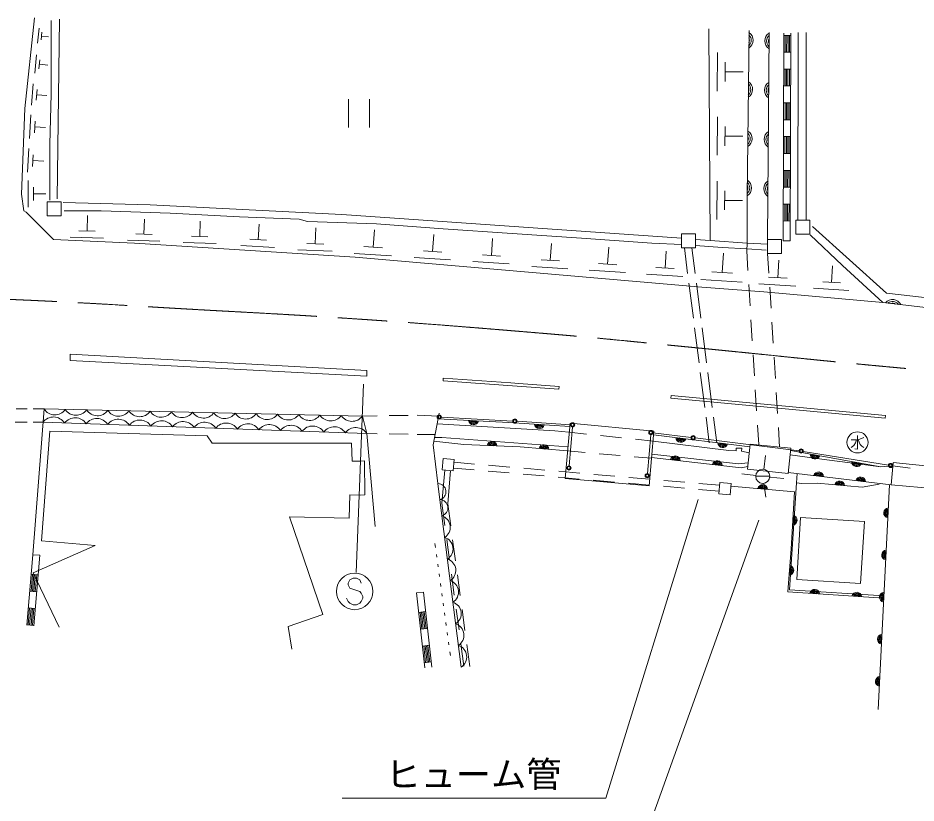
# Model space of a CAD drawing. Units: millimetres, scale not verified. Extents: x 40000 to 680000, y 20000 to 380000.
# Drawn here: x 478026 to 541831, y 252087 to 307905 of the extents above; entities that cross this region are included whole.
import ezdxf
from ezdxf.enums import TextEntityAlignment as Align

# ---------------------------------------------------------------- set-up
doc = ezdxf.new("R2010")
doc.units = ezdxf.units.MM
doc.header["$LTSCALE"] = 1000
doc.linetypes.add('CHAIN', pattern=[18.5, 12, -1.5, 3.5, -1.5])
for name, color, linetype, lineweight in [('M-BGD', 7, 'Continuous', 13), ('M-BGD-EXST', 7, 'Continuous', 13), ('M-BMK', 2, 'CHAIN', 13), ('M-STR-HTXT', 7, 'Continuous', 13), ('M-STR-STRC', 7, 'Continuous', 13), ('M-STR-STRD', 7, 'Continuous', 13)]:
    doc.layers.add(name, color=color, linetype=linetype, lineweight=lineweight)
doc.styles.add('ＭＳ ゴシック', font='')
doc.styles.get('ＭＳ ゴシック').set_extended_font_data('MS Gothic')

msp = doc.modelspace()

# ---------------------------------------------------------------- linework, layer by layer
at = {"layer": 'M-BGD'}
for p, q in [((479197, 307905), (478520, 301470)), ((480383, 307735), (480383, 306042)), ((480975, 307820), (480806, 295035)), ((479424, 306103), (479526, 307179)), ((527115, 307124), (527203, 292072)), ((529841, 295218), (529964, 307007)), ((479665, 306352), (479716, 306890)), ((479690, 306621), (480192, 306573)), ((531391, 306871), (531286, 292150)), ((532399, 292069), (532440, 306819)), ((532940, 306667), (532440, 306669)), ((532536, 305469), (532540, 306669)), ((532636, 305468), (532640, 306668)), ((532736, 305468), (532740, 306668)), ((532836, 305468), (532840, 306668)), ((532899, 292067), (532940, 306818)), ((533452, 306874), (533438, 293531)), ((534028, 306874), (534014, 293531)), ((480383, 306042), (480383, 302486)), ((479223, 303988), (479346, 305286)), ((527710, 302708), (527728, 305459)), ((532436, 305469), (532936, 305467)), ((479514, 304288), (479575, 304937)), ((479545, 304612), (480150, 304555)), ((528265, 303392), (528274, 304767)), ((528270, 304080), (529553, 304072)), ((532933, 304267), (532433, 304269)), ((532530, 303069), (532533, 304269)), ((532630, 303068), (532633, 304268)), ((532730, 303068), (532733, 304268)), ((532830, 303068), (532833, 304268)), ((478994, 301707), (479117, 303231)), ((479329, 302064), (479391, 302825)), ((479360, 302445), (480071, 302388)), ((480383, 302486), (480298, 298930)), ((532430, 303069), (532930, 303067)), ((501511, 302125), (501511, 300125)), ((503011, 300125), (503011, 302125)), ((532926, 301867), (532426, 301869)), ((532523, 300669), (532526, 301869)), ((532623, 300668), (532626, 301868)), ((532723, 300668), (532726, 301868)), ((532823, 300668), (532826, 301868)), ((478520, 301470), (478266, 295374)), ((478835, 299343), (478931, 301007)), ((479192, 299740), (479240, 300572)), ((527697, 298141), (527715, 300880)), ((532423, 300669), (532923, 300667)), ((479216, 300156), (479992, 300112)), ((528249, 298822), (528259, 300191)), ((528254, 299507), (529532, 299499)), ((532920, 299467), (532420, 299469)), ((532517, 298269), (532520, 299469)), ((532617, 298268), (532620, 299468)), ((532717, 298268), (532720, 299468)), ((532817, 298268), (532820, 299468)), ((478697, 296948), (478793, 298612)), ((480298, 298930), (480298, 295543)), ((479054, 297345), (479102, 298177)), ((532417, 298269), (532917, 298267)), ((479078, 297761), (479854, 297717)), ((532913, 297067), (532413, 297069)), ((532510, 295869), (532513, 297069)), ((532610, 295868), (532613, 297068)), ((532710, 295868), (532713, 297068)), ((532810, 295868), (532813, 297068)), ((478749, 294451), (478756, 296344)), ((527684, 293574), (527702, 296300)), ((479129, 294923), (479133, 295869)), ((480298, 295543), (480298, 294951)), ((528234, 294252), (528243, 295615)), ((532410, 295869), (532910, 295867)), ((478266, 295374), (478435, 294189)), ((479131, 295396), (480014, 295394)), ((528238, 294934), (529511, 294926)), ((529841, 295218), (529828, 291903)), ((478435, 294189), (478605, 294104)), ((481229, 294781), (487410, 294612)), ((481314, 294189), (483939, 294189)), ((483939, 294189), (488849, 294019)), ((487410, 294612), (501041, 293935)), ((532907, 294667), (532407, 294669)), ((532503, 293469), (532507, 294669)), ((532603, 293468), (532607, 294668)), ((532703, 293468), (532707, 294668)), ((532803, 293468), (532807, 294668)), ((478605, 294104), (480552, 292157)), ((482934, 292762), (482968, 293859)), ((486980, 292535), (487014, 293609)), ((488849, 294019), (493760, 293765)), ((493760, 293765), (497993, 293596)), ((497993, 293596), (498586, 293427)), ((501041, 293935), (525166, 292253)), ((490940, 292366), (490974, 293459)), ((495087, 292137), (495154, 293254)), ((498586, 293427), (503497, 293257)), ((499151, 291856), (499196, 292989)), ((503497, 293257), (508238, 292919)), ((508238, 292919), (513149, 292580)), ((532403, 293469), (532903, 293467)), ((534485, 293088), (539734, 288347)), ((484093, 292255), (481744, 292330)), ((483521, 292743), (482347, 292781)), ((487555, 292516), (486405, 292554)), ((491526, 292347), (490355, 292385)), ((503270, 291605), (503349, 292842)), ((507488, 291305), (507565, 292510)), ((513149, 292580), (518059, 292241)), ((518059, 292241), (523055, 291903)), ((534315, 292495), (536601, 290294)), ((480552, 292157), (486309, 291903)), ((488116, 292037), (485814, 292112)), ((486309, 291903), (501973, 290887)), ((492096, 291860), (489754, 291935)), ((496255, 291585), (493860, 291731)), ((495686, 292101), (494488, 292173)), ((499758, 291832), (498544, 291881)), ((503933, 291563), (502608, 291648)), ((511672, 291021), (511749, 292226)), ((515847, 290674), (515924, 291878)), ((519922, 290399), (519999, 291604)), ((523055, 291903), (525166, 291793)), ((526156, 292156), (527203, 292072)), ((526156, 291737), (528055, 291595)), ((527203, 292072), (529828, 291903)), ((528055, 291595), (529828, 291479)), ((529828, 291903), (529800, 291337)), ((529828, 291903), (531267, 291818)), ((532399, 292069), (532894, 292065)), ((500345, 291322), (497918, 291420)), ((504561, 290990), (501911, 291161)), ((508133, 291264), (506842, 291347)), ((512317, 290979), (511027, 291063)), ((523997, 290125), (524074, 291329)), ((525370, 291570), (525605, 289737)), ((525904, 291570), (526139, 289737)), ((528059, 289812), (528146, 291181)), ((529800, 291337), (529887, 289942)), ((529828, 291479), (531183, 291395)), ((531286, 291160), (531373, 289765)), ((501973, 290887), (526611, 288770)), ((508745, 290706), (506164, 290873)), ((512929, 290421), (510348, 290588)), ((516492, 290632), (515202, 290716)), ((520567, 290358), (519277, 290441)), ((532014, 289439), (532092, 290673)), ((517104, 290074), (514523, 290241)), ((521179, 289800), (518598, 289967)), ((525254, 289525), (522673, 289692)), ((524642, 290083), (523352, 290167)), ((528792, 289764), (527325, 289859)), ((535825, 289106), (535900, 290277)), ((536601, 290294), (539480, 287669)), ((525693, 289042), (526010, 286563)), ((526227, 289042), (526545, 286563)), ((529488, 289130), (526553, 289320)), ((532675, 289396), (531352, 289482)), ((536453, 289066), (535198, 289147)), ((526611, 288770), (531013, 288431)), ((529949, 288944), (530042, 287447)), ((533302, 288825), (530657, 288996)), ((531013, 288431), (539480, 287669)), ((531435, 288767), (531528, 287270)), ((537047, 288523), (534539, 288686)), ((539734, 288347), (567166, 285214)), ((526099, 285868), (526416, 283388)), ((526633, 285868), (526950, 283388)), ((530104, 286449), (530196, 284951)), ((531590, 286272), (531682, 284775)), ((530258, 283953), (530351, 282456)), ((531744, 283777), (531837, 282280)), ((526505, 282694), (526822, 280214)), ((527039, 282694), (527356, 280214)), ((530413, 281458), (530506, 279961)), ((531899, 281282), (531992, 279784)), ((478668, 280112), (477892, 280117)), ((479881, 280105), (479107, 280109)), ((479881, 280105), (479075, 269742)), ((479881, 280105), (502499, 279605)), ((502499, 279605), (503555, 279620)), ((502499, 279605), (502819, 278356)), ((504398, 279631), (505751, 279650)), ((506394, 279659), (507903, 279597)), ((508107, 279526), (513184, 279249)), ((526911, 279520), (527145, 277687)), ((527445, 279520), (527680, 277687)), ((478668, 279164), (477835, 279165)), ((479801, 279162), (479107, 279163)), ((502819, 278356), (479801, 279162)), ((513483, 279231), (517284, 278980)), ((530568, 278963), (530655, 277568)), ((479705, 270736), (480298, 278525)), ((480298, 278525), (491474, 278187)), ((503555, 278344), (502819, 278356)), ((502819, 278356), (503412, 271752)), ((505751, 278309), (504398, 278331)), ((507661, 278279), (506394, 278299)), ((517164, 278453), (518414, 278321)), ((517421, 278821), (517188, 276059)), ((519409, 278215), (520901, 278058)), ((522745, 275512), (522980, 278277)), ((523142, 278409), (525850, 278078)), ((523185, 278276), (530032, 277415)), ((532054, 278786), (532141, 277392)), ((491474, 278187), (491813, 277679)), ((491813, 277679), (501719, 277679)), ((501719, 277679), (501768, 276399)), ((521895, 277953), (523145, 277821)), ((526148, 278042), (533521, 277135)), ((518316, 277011), (517080, 277118)), ((520807, 276795), (519312, 276925)), ((533817, 277093), (539871, 276112)), ((501768, 276399), (502375, 276405)), ((502375, 276405), (502650, 276407)), ((502650, 276407), (502672, 273996)), ((509004, 276316), (510470, 276189)), ((523040, 276602), (521803, 276709)), ((531006, 275812), (531141, 276802)), ((508141, 273399), (508346, 275763)), ((508558, 273363), (508763, 275727)), ((508968, 275899), (510434, 275772)), ((511431, 275686), (512925, 275556)), ((511467, 276103), (512961, 275974)), ((513957, 275887), (515452, 275758)), ((516448, 275672), (517942, 275542)), ((540193, 276062), (541405, 275890)), ((513921, 275470), (515416, 275341)), ((516412, 275254), (517906, 275125)), ((518903, 275039), (520397, 274909)), ((518939, 275456), (520433, 275326)), ((521429, 275240), (522924, 275111)), ((523920, 275024), (525415, 274895)), ((530441, 275375), (529448, 275491)), ((530438, 275316), (531438, 275316)), ((531435, 275262), (532429, 275153)), ((540057, 274707), (532749, 275592)), ((521393, 274823), (522888, 274693)), ((523884, 274607), (525378, 274478)), ((526375, 274391), (527841, 274264)), ((526411, 274809), (527877, 274681)), ((531014, 274822), (531165, 273834)), ((539937, 274713), (539142, 258746)), ((501600, 274001), (501549, 272345)), ((502334, 273974), (501600, 274001)), ((502672, 273996), (502334, 273974)), ((508355, 271826), (508141, 273399)), ((508772, 271789), (508558, 273363)), ((501549, 272345), (497316, 272429)), ((497316, 272429), (499687, 265487)), ((483515, 270397), (479705, 270736)), ((508691, 269348), (508489, 270835)), ((509109, 269312), (508907, 270798)), ((479113, 268450), (483515, 270397)), ((507651, 270531), (507687, 270266)), ((479074, 269744), (478654, 264724)), ((479572, 269702), (479075, 269742)), ((479572, 269702), (479153, 264683)), ((507755, 269770), (507783, 269572)), ((507851, 269077), (507878, 268879)), ((479456, 268307), (478957, 268349)), ((479057, 268340), (478957, 267144)), ((479157, 268332), (479057, 267136)), ((479113, 268450), (480955, 264600)), ((479256, 268324), (479156, 267128)), ((479356, 268315), (479256, 267119)), ((507946, 268383), (507973, 268185)), ((509028, 266871), (508826, 268357)), ((509445, 266835), (509243, 268321)), ((508042, 267690), (508069, 267492)), ((478857, 267153), (479356, 267111)), ((506832, 267085), (506332, 267029)), ((506335, 267030), (506930, 261704)), ((506832, 267085), (507426, 261759)), ((508137, 266997), (508164, 266798)), ((508233, 266303), (508260, 266105)), ((479256, 265915), (478757, 265957)), ((478857, 265949), (478757, 264753)), ((478957, 265940), (478857, 264744)), ((479056, 265932), (478956, 264736)), ((479156, 265924), (479056, 264728)), ((499687, 265487), (497231, 264640)), ((506987, 265694), (506490, 265639)), ((506590, 265650), (506723, 264457)), ((506689, 265661), (506822, 264468)), ((506789, 265672), (506922, 264479)), ((506888, 265683), (507021, 264490)), ((508328, 265610), (508355, 265411)), ((509365, 264394), (509163, 265880)), ((509782, 264358), (509580, 265844)), ((508423, 264916), (508451, 264718)), ((478657, 264761), (479156, 264719)), ((497231, 264640), (497485, 263031)), ((506624, 264446), (507120, 264501)), ((508519, 264223), (508546, 264025)), ((508614, 263529), (508642, 263331)), ((507254, 263309), (506757, 263253)), ((506856, 263265), (506989, 262072)), ((506955, 263276), (507088, 262083)), ((507055, 263287), (507188, 262094)), ((507154, 263298), (507287, 262105)), ((509713, 261829), (509499, 263403)), ((510130, 261793), (509916, 263367)), ((508710, 262836), (508746, 262570)), ((506890, 262061), (507387, 262116))]:
    msp.add_line(p, q, dxfattribs=at)
for points in [[(481093, 294835), (480103, 294835), (480103, 293845), (481093, 293845)], [(534279, 293531), (533289, 293531), (533289, 292542), (534279, 292542)], [(525166, 292560), (525166, 291570), (526156, 291570), (526156, 292560)], [(532276, 291160), (532276, 292150), (531286, 292150), (531286, 291160)], [(516476, 281706), (516459, 281507), (508227, 282105), (508241, 282304), (513053, 281969), (513604, 281927)], [(517252, 279105), (516910, 275161), (522870, 274645), (523206, 278524)], [(530053, 277614), (529862, 275820), (532740, 275513), (532931, 277307)], [(508226, 276574), (509020, 276505), (508952, 275710), (508157, 275779)], [(527894, 274870), (528688, 274801), (528619, 274007), (527825, 274076)], [(533628, 272387), (538158, 272107), (537887, 267707), (533357, 267987)]]:
    msp.add_lwpolyline(points, close=True, dxfattribs=at)
for points in [[(568172, 285323), (567463, 284404), (539480, 287669)], [(524410, 280864), (524427, 281062), (539664, 279649), (539645, 279451), (524410, 280866)], [(507866, 274805), (507528, 277555), (507940, 279800)], [(507817, 279038), (516159, 278549), (517164, 278453)], [(507868, 279409), (512906, 279141), (517230, 278857)], [(517080, 277118), (513708, 277410), (509698, 277578), (507574, 277806)], [(507625, 278083), (508141, 278074), (517104, 277403)], [(523145, 277821), (528529, 277163), (529051, 277133), (529062, 277328), (529450, 277307), (529439, 277112), (529980, 276977)], [(532916, 277163), (539337, 275982), (540193, 276062)], [(529874, 276010), (529402, 275927), (523045, 276664)], [(523065, 276900), (529224, 276199), (529911, 276279)], [(532883, 276853), (535141, 276548), (539337, 275982)], [(540217, 276296), (543195, 275990), (543607, 275577)], [(543251, 274430), (540059, 274716), (540214, 276265)], [(533378, 275516), (533337, 274846), (532831, 267237), (539543, 266809)], [(509504, 261758), (508142, 272508), (507866, 274805)], [(539535, 266647), (532730, 267109), (532956, 270154), (533198, 274221), (528672, 274613)], [(539203, 274751), (538008, 274536), (534814, 274824), (533708, 274801), (533328, 274847)]]:
    msp.add_lwpolyline(points, dxfattribs=at)
for centre, radius in [((507957, 279534), 150), ((507957, 279534), 120), ((507957, 279534), 100), ((513334, 279240), 150), ((513334, 279240), 120), ((513334, 279240), 100), ((517434, 278971), 150), ((517434, 278971), 120), ((517434, 278971), 100), ((522993, 278427), 150), ((522993, 278427), 120), ((522993, 278427), 100), ((525999, 278060), 150), ((525999, 278060), 120), ((525999, 278060), 100), ((533669, 277117), 150), ((533669, 277117), 120), ((533669, 277117), 100), ((517175, 275910), 150), ((517175, 275910), 120), ((517175, 275910), 100), ((530938, 275316), 500), ((540020, 276088), 150), ((540020, 276088), 120), ((540020, 276088), 100), ((522732, 275363), 150), ((522732, 275363), 120), ((522732, 275363), 100)]:
    msp.add_circle(centre, radius, dxfattribs=at)
for centre, radius, start, end in [((529602, 306321), 654, 302.18063, 56.62247), ((529602, 306321), 523, 311.99187, 46.81123), ((529602, 306321), 392, 333.86832, 24.93477), ((531741, 306269), 654, 122.36948, 236.81131), ((531741, 306269), 523, 132.18072, 227.00008), ((531741, 306269), 392, 154.05717, 205.12362), ((529566, 302821), 654, 302.18063, 56.62247), ((529566, 302821), 523, 311.99187, 46.81123), ((531716, 302769), 654, 122.36948, 236.81131), ((531716, 302769), 523, 132.18072, 227.00008), ((529566, 302821), 392, 333.86832, 24.93477), ((531716, 302769), 392, 154.05717, 205.12362), ((529529, 299321), 654, 302.18063, 56.62247), ((529529, 299321), 523, 311.99187, 46.81123), ((529529, 299321), 392, 333.86832, 24.93477), ((531691, 299269), 654, 122.36948, 236.81131), ((531691, 299269), 523, 132.18072, 227.00008), ((531691, 299269), 392, 154.05717, 205.12362), ((529493, 295822), 654, 302.18063, 56.62247), ((529493, 295822), 523, 311.99187, 46.81123), ((531666, 295769), 654, 122.36948, 236.81131), ((531666, 295769), 523, 132.18072, 227.00008), ((529493, 295822), 392, 333.86832, 24.93477), ((531666, 295769), 392, 154.05717, 205.12362), ((540167, 287233), 654, 26.1242, 140.56604), ((540167, 287233), 523, 35.93544, 130.7548), ((540167, 287233), 392, 57.81189, 108.87835), ((480549, 278599), 937, 32.95463, 143.03318), ((480646, 280599), 911, 212.84993, 324.62008), ((482084, 278545), 937, 32.95463, 143.03318), ((482154, 280565), 911, 212.84993, 324.62008), ((483662, 280532), 911, 212.84993, 324.62008), ((485170, 280499), 911, 212.84993, 324.62008), ((486678, 280466), 911, 212.84993, 324.62008), ((488186, 280432), 911, 212.84993, 324.62008), ((489694, 280399), 911, 212.84993, 324.62008), ((491201, 280366), 911, 212.84993, 324.62008), ((492709, 280332), 911, 212.84993, 324.62008), ((494217, 280299), 911, 212.84993, 324.62008), ((495725, 280266), 911, 212.84993, 324.62008), ((497233, 280232), 911, 212.84993, 324.62008), ((498741, 280199), 911, 212.84993, 324.62008), ((500249, 280166), 911, 212.84993, 324.62008), ((501757, 280133), 911, 212.84993, 324.62008), ((483619, 278491), 937, 32.95463, 143.03318), ((485153, 278438), 937, 32.95463, 143.03318), ((486688, 278384), 937, 32.95463, 143.03318), ((488222, 278330), 937, 32.95463, 143.03318), ((489757, 278276), 937, 32.95463, 143.03318), ((491291, 278223), 937, 32.95463, 143.03318), ((492826, 278169), 937, 32.95463, 143.03318), ((494360, 278115), 937, 32.95463, 143.03318), ((495895, 278061), 937, 32.95463, 143.03318), ((497430, 278008), 937, 32.95463, 143.03318), ((498964, 277954), 937, 32.95463, 143.03318), ((500499, 277900), 937, 32.95463, 143.03318), ((510390, 279329), 354, 185.75399, 348.15917), ((510390, 279329), 283, 187.97803, 345.93513), ((510390, 279329), 212, 191.72436, 342.1888), ((510390, 279329), 142, 199.43609, 334.47707), ((510390, 279329), 100, 209.75375, 324.15941), ((515072, 279053), 354, 185.04262, 347.4478), ((515072, 279053), 283, 187.26666, 345.22376), ((515072, 279053), 212, 191.01299, 341.47744), ((515072, 279053), 142, 198.72472, 333.76571), ((515072, 279053), 100, 209.04238, 323.44804), ((502033, 277846), 937, 32.95463, 143.03318), ((511701, 277440), 354, 6.39597, 168.80115), ((511701, 277440), 283, 8.62001, 166.57711), ((511701, 277440), 212, 12.36634, 162.83079), ((511701, 277440), 142, 20.07807, 155.11906), ((515389, 277210), 354, 3.84668, 166.25185), ((525127, 278086), 354, 181.63245, 344.03763), ((525127, 278086), 283, 183.85649, 341.81359), ((525127, 278086), 212, 187.60282, 338.06727), ((525127, 278086), 142, 195.31455, 330.35554), ((525127, 278086), 100, 205.63221, 320.03787), ((528103, 277712), 354, 181.63245, 344.03763), ((528103, 277712), 283, 183.85649, 341.81359), ((528103, 277712), 212, 187.60282, 338.06727), ((528103, 277712), 142, 195.31455, 330.35554), ((528103, 277712), 100, 205.63221, 320.03787), ((511701, 277440), 100, 30.39573, 144.8014), ((515389, 277210), 283, 6.07071, 164.02782), ((515389, 277210), 212, 9.81704, 160.28149), ((515389, 277210), 142, 17.52877, 152.56976), ((515389, 277210), 100, 27.84643, 142.2521), ((524727, 276414), 354, 2.18739, 164.59257), ((524727, 276414), 283, 4.41143, 162.36853), ((524727, 276414), 212, 8.15776, 158.6222), ((524727, 276414), 142, 15.86948, 150.91047), ((524727, 276414), 100, 26.18715, 140.59281), ((527707, 276069), 354, 2.18739, 164.59257), ((527707, 276069), 283, 4.41143, 162.36853), ((527707, 276069), 212, 8.15776, 158.6222), ((534661, 276897), 354, 178.38035, 340.78552), ((534661, 276897), 283, 180.60439, 338.56149), ((534661, 276897), 212, 184.35071, 334.81516), ((534661, 276897), 142, 192.06244, 327.10343), ((534661, 276897), 100, 202.3801, 316.78577), ((537612, 276354), 354, 178.38035, 340.78552), ((537612, 276354), 283, 180.60439, 338.56149), ((537612, 276354), 212, 184.35071, 334.81516), ((537612, 276354), 142, 192.06244, 327.10343), ((537612, 276354), 100, 202.3801, 316.78577), ((527707, 276069), 142, 15.86948, 150.91047), ((527707, 276069), 100, 26.18715, 140.59281), ((534907, 275276), 354, 1.89117, 164.29635), ((534907, 275276), 283, 4.11521, 162.07231), ((534907, 275276), 212, 7.86153, 158.32598), ((534907, 275276), 142, 15.57326, 150.61425), ((534907, 275276), 100, 25.89093, 140.29659), ((537886, 274916), 354, 1.89117, 164.29635), ((537886, 274916), 283, 4.11521, 162.07231), ((537886, 274916), 212, 7.86153, 158.32598), ((537886, 274916), 142, 15.57326, 150.61425), ((537886, 274916), 100, 25.89093, 140.29659), ((507851, 274221), 585, 285.18064, 88.52566), ((530930, 274363), 354, 3.84668, 166.25185), ((530930, 274363), 283, 6.07071, 164.02782), ((530930, 274363), 212, 9.81704, 160.28149), ((530930, 274363), 142, 17.52877, 152.56976), ((530930, 274363), 100, 27.84643, 142.2521), ((536406, 274626), 354, 3.65942, 166.0646), ((536406, 274626), 283, 5.88346, 163.84056), ((536406, 274626), 212, 9.62979, 160.09424), ((536406, 274626), 142, 17.34152, 152.38251), ((536406, 274626), 100, 27.65918, 142.06485), ((507989, 273072), 585, 285.18064, 88.52566), ((507893, 271696), 849, 301.49603, 72.94228), ((533023, 272191), 354, 275.40264, 77.80782), ((533023, 272191), 283, 277.62668, 75.58378), ((539892, 272719), 354, 95.94756, 258.35274), ((539892, 272719), 283, 98.1716, 256.1287), ((539892, 272719), 212, 101.91793, 252.38238), ((539892, 272719), 142, 109.62966, 244.67065), ((539892, 272719), 100, 119.94732, 234.35299), ((533023, 272191), 212, 281.37301, 71.83745), ((533023, 272191), 142, 289.08474, 64.12572), ((533023, 272191), 100, 299.4024, 53.80806), ((508088, 270160), 849, 301.49603, 72.94228), ((539743, 269723), 354, 95.94756, 258.35274), ((539743, 269723), 283, 98.1716, 256.1287), ((539743, 269723), 212, 101.91793, 252.38238), ((508282, 268625), 849, 301.49603, 72.94228), ((539743, 269723), 142, 109.62966, 244.67065), ((539743, 269723), 100, 119.94732, 234.35299), ((532789, 268636), 354, 274.54288, 76.94806), ((532789, 268636), 283, 276.76692, 74.72402), ((532789, 268636), 212, 280.51324, 70.97769), ((532789, 268636), 142, 288.22497, 63.26596), ((532789, 268636), 100, 298.54263, 52.9483), ((508477, 267089), 849, 301.49603, 72.94228), ((534632, 266926), 354, 4.9095, 167.31468), ((534632, 266926), 283, 7.13354, 165.09064), ((534632, 266926), 212, 10.87987, 161.34431), ((534632, 266926), 142, 18.5916, 153.63258), ((534632, 266926), 100, 28.90926, 143.31492), ((537625, 266722), 354, 4.9095, 167.31468), ((537625, 266722), 283, 7.13354, 165.09064), ((537625, 266722), 212, 10.87987, 161.34431), ((537625, 266722), 142, 18.5916, 153.63258), ((537625, 266722), 100, 28.90926, 143.31492), ((539593, 266727), 354, 95.94756, 258.35274), ((539593, 266727), 283, 98.1716, 256.1287), ((539593, 266727), 212, 101.91793, 252.38238), ((539593, 266727), 142, 109.62966, 244.67065), ((539593, 266727), 100, 119.94732, 234.35299), ((508671, 265553), 849, 301.49603, 72.94228), ((508866, 264017), 849, 301.49603, 72.94228), ((539444, 263730), 354, 95.94756, 258.35274), ((539444, 263730), 283, 98.1716, 256.1287), ((539444, 263730), 212, 101.91793, 252.38238), ((539444, 263730), 142, 109.62966, 244.67065), ((539444, 263730), 100, 119.94732, 234.35299), ((509060, 262482), 849, 301.49603, 72.94228), ((539295, 260734), 354, 95.94756, 258.35274), ((539295, 260734), 283, 98.1716, 256.1287), ((539295, 260734), 212, 101.91793, 252.38238), ((539295, 260734), 142, 109.62966, 244.67065), ((539295, 260734), 100, 119.94732, 234.35299)]:
    msp.add_arc(centre, radius, start, end, dxfattribs=at)
at = {"layer": 'M-BGD-EXST'}
for p, q in [((537673, 278218), (537673, 277243)), ((537223, 277918), (537598, 277918)), ((537523, 277693), (537411, 277505)), ((537598, 277918), (537523, 277693)), ((538123, 278068), (537711, 277918)), ((537711, 277918), (537861, 277580)), ((537861, 277580), (537973, 277468)), ((537411, 277505), (537223, 277355)), ((537673, 277243), (537486, 277280)), ((537973, 277468), (538123, 277355))]:
    msp.add_line(p, q, dxfattribs=at)
msp.add_circle((537673, 277730), 750, dxfattribs=at)
at = {"layer": 'M-BMK'}
msp.add_open_spline([(468801, 288218), (473424, 288068), (474611, 288022), (478333, 287856), (483347, 287633), (486152, 287428), (491163, 287147), (494576, 286956), (496489, 286867), (499900, 286648), (505920, 286260), (509288, 285988), (515299, 285485), (519563, 285129), (521946, 284871), (526205, 284456), (530367, 284050), (532695, 283790), (536857, 283384), (542461, 282837), (545608, 282602), (551210, 282027), (557372, 281395), (559334, 281160), (566971, 280261)], degree=3, knots=[0, 0, 0, 0, 1, 1, 1, 2, 2, 2, 3, 3, 3, 4, 4, 4, 5, 5, 5, 6, 6, 6, 7, 7, 7, 8, 8, 8, 8], dxfattribs=at)
at = {"layer": 'M-STR-HTXT'}
for p, q in [((519781, 252443), (526364, 273668)), ((520291, 243272), (530674, 272188)), ((519781, 252443), (501068, 252437))]:
    msp.add_line(p, q, dxfattribs=at)
at = {"layer": 'M-STR-STRC'}
for p, q in [((502587, 281859), (502066, 268469)), ((501830, 268081), (501594, 267963)), ((502067, 268081), (501830, 268081)), ((502303, 267963), (502067, 268081)), ((501594, 267963), (501476, 267727)), ((501476, 267727), (501476, 267609)), ((501476, 267609), (501594, 267372)), ((501594, 267372), (502303, 267136)), ((502421, 267727), (502303, 267963)), ((502303, 267136), (502421, 267018)), ((502421, 267018), (502539, 266781)), ((502539, 266781), (502539, 266663)), ((501476, 266427), (501358, 266663)), ((501594, 266309), (501476, 266427)), ((501830, 266190), (501594, 266309)), ((502067, 266190), (501830, 266190)), ((502303, 266309), (502067, 266190)), ((502421, 266427), (502303, 266309)), ((502539, 266663), (502421, 266427))]:
    msp.add_line(p, q, dxfattribs=at)
msp.add_circle((501949, 267136), 1300, dxfattribs=at)
at = {"layer": 'M-STR-STRD'}
for p, q in [((481745, 283546), (481739, 284004)), ((481739, 284004), (502802, 282837)), ((502807, 282446), (481745, 283546)), ((502802, 282837), (502807, 282446))]:
    msp.add_line(p, q, dxfattribs=at)

# ---------------------------------------------------------------- texts
at = {"layer": 'M-STR-HTXT', "style": 'ＭＳ ゴシック'}
msp.add_text('ヒューム管', height=1833, rotation=0.078, dxfattribs=at).set_placement((510389, 254131), align=Align.MIDDLE_CENTER)

doc.saveas('drawing.dxf')
